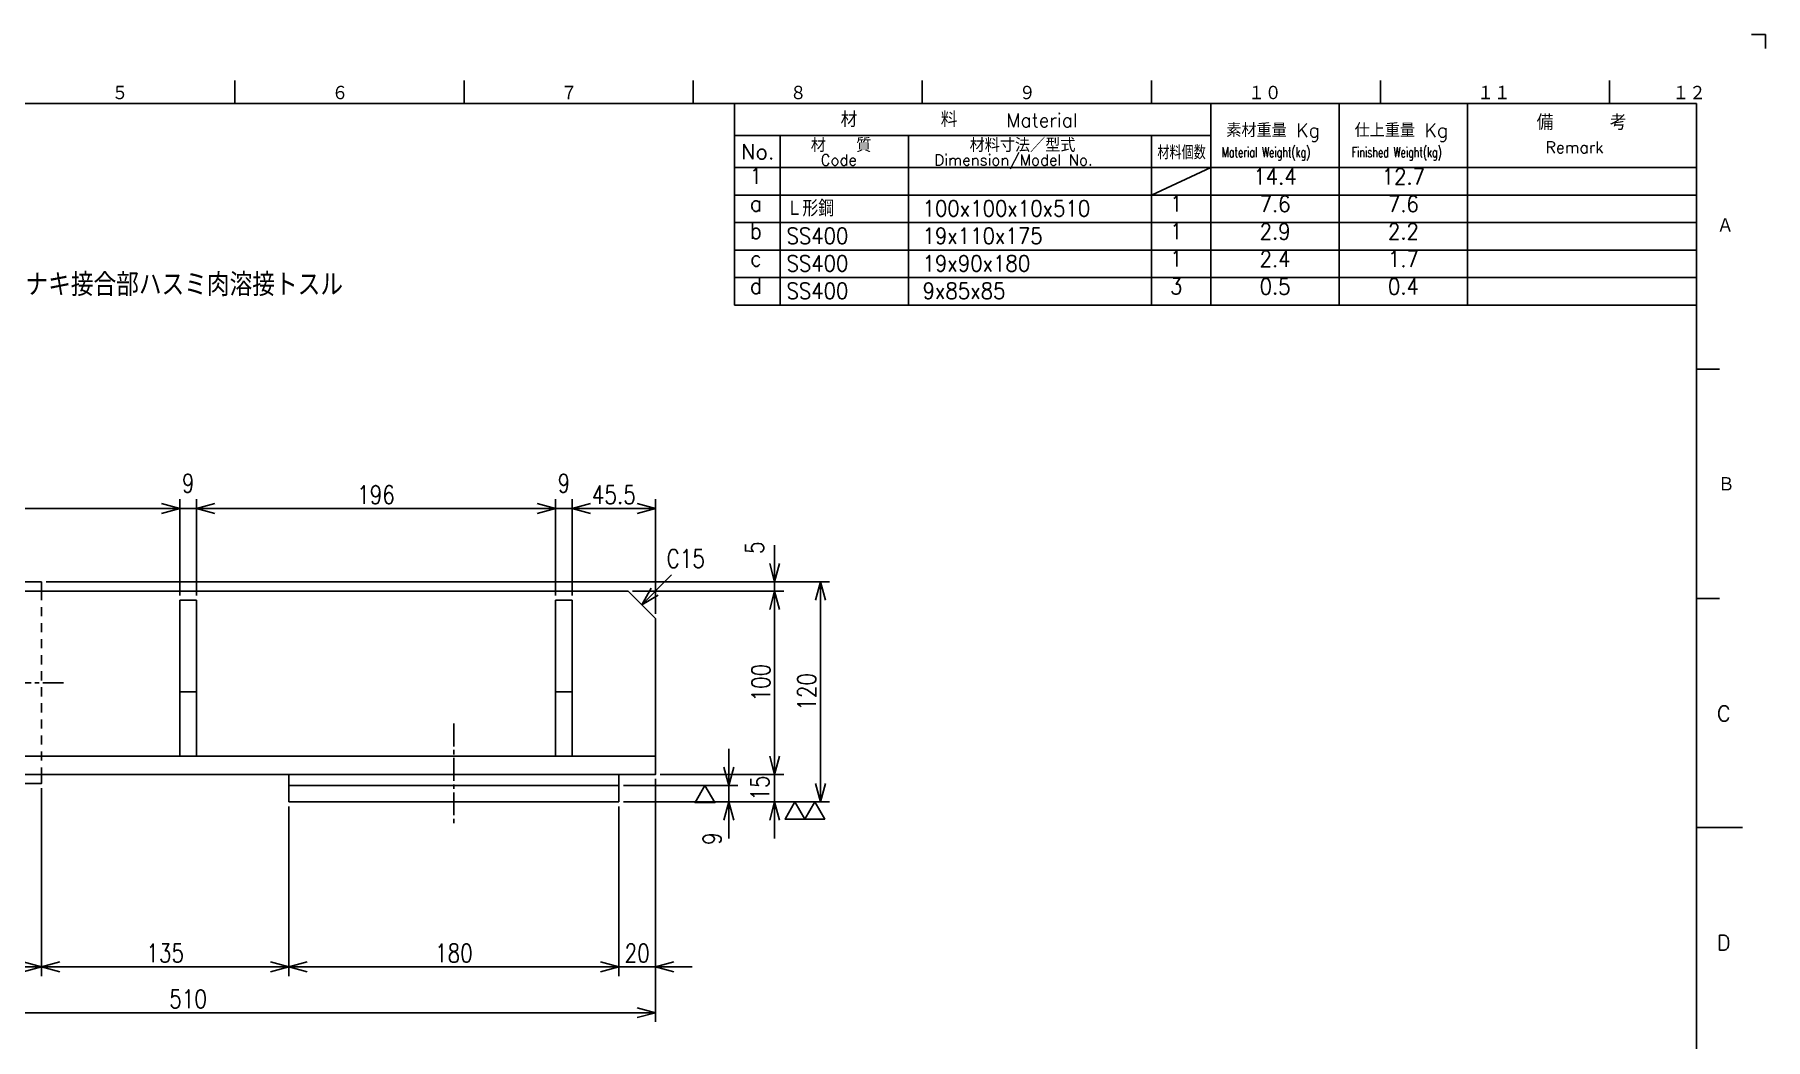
# Model space of a CAD drawing. Extents: x 0 to 1485, y 0 to 1050.
# Drawn here: x 541 to 1485, y 502 to 1050 of the extents above; entities that cross this region are included whole.
import ezdxf
from ezdxf.enums import TextEntityAlignment as Align

# ---------------------------------------------------------------- set-up
doc = ezdxf.new("R2010")
doc.units = 0
doc.header["$LTSCALE"] = 2.5
doc.linetypes.add('GEN7A', pattern=[7.5, 5, -0.75, 1, -0.75])
doc.linetypes.add('HIDDEN2', pattern=[3.5, 2, -1.5])
doc.layers.get('0').update_dxf_attribs({"linetype": 'CONTINUOUS'})
doc.layers.get('DEFPOINTS').update_dxf_attribs({"linetype": 'CONTINUOUS'})
for name, color, linetype in [('2', 5, 'CONTINUOUS'), ('5', 3, 'CONTINUOUS'), ('6', 52, 'CONTINUOUS'), ('7A', 4, 'GEN7A'), ('8', 1, 'CONTINUOUS'), ('9', 3, 'HIDDEN2'), ('RAHM2', 1, 'CONTINUOUS'), ('RAHM3', 52, 'CONTINUOUS')]:
    doc.layers.add(name, color=color, linetype=linetype)
doc.styles.add('DIMENSION', font='monotxt.shx', dxfattribs={"bigfont": 'bigfont.shx'})
doc.styles.get("Standard").update_dxf_attribs({"font": 'romans.shx', "width": 0.8, "bigfont": 'extfont.shx'})
doc.dimstyles.new('GEN-ISO', dxfattribs={"dimscale": 2.5, "dimtxt": 4, "dimasz": 3, "dimexe": 2, "dimexo": 1, "dimgap": 1, "dimtad": 3, "dimdec": 3, "dimrnd": 0.001, "dimdsep": 46, "dimtxsty": 'Standard', "dimblk": 'OPEN30', "dimcen": 0, "dimclrt": 52, "dimadec": 0, "dimazin": 0, "dimtp": 0.1, "dimtm": 0.1, "dimtfac": 0.6, "dimtdec": 3, "dimtmove": 2, "dimatfit": 3, "dimldrblk": 'OPEN30', "dimfxl": 0, "dimarcsym": 0})

# ---------------------------------------------------------------- blocks, each defined once
blk = doc.blocks.new('1A2ﾌﾞﾋﾝ')
at = {"layer": 'RAHM2', "color": 5, "linetype": 'Continuous'}
for p, q in [((591, 420), (594, 420)), ((594, 420), (594, 417)), ((260, 410), (260, 405)), ((310, 410), (310, 405)), ((360, 410), (360, 405)), ((410, 410), (410, 405)), ((460, 410), (460, 405)), ((510, 410), (510, 405)), ((560, 410), (560, 405)), ((579, 405), (25, 405)), ((579, 15), (579, 405)), ((584, 347), (579, 347)), ((584, 347), (579, 347)), ((584, 297), (579, 297)), ((584, 297), (579, 297)), ((589, 247), (579, 247)), ((589, 247), (579, 247))]:
    blk.add_line(p, q, dxfattribs=at)
at = {"layer": 'RAHM2', "color": 7, "linetype": 'Continuous'}
for p, q in [((369, 385), (369, 405)), ((473, 405), (473, 385)), ((501, 385), (501, 405)), ((529, 405), (529, 385)), ((369, 398), (473, 398)), ((379, 385), (379, 398)), ((407, 398), (407, 385)), ((460, 398), (460, 385)), ((369, 391), (579, 391)), ((473, 391), (460, 385)), ((369, 385), (579, 385))]:
    blk.add_line(p, q, dxfattribs=at)
at = {"layer": 'RAHM2', "color": 5, "linetype": 'Continuous'}
for s, height, p in [('５', 3.31, (233.1, 405.6)), ('６', 3.31, (281.11, 405.6)), ('７', 3.31, (331.11, 405.6)), ('８', 3.31, (381.11, 405.6)), ('９', 3.31, (431.11, 405.6)), ('１０', 3.311, (481.11, 405.6)), ('１１', 3.311, (531.11, 405.6)), ('１２', 3.311, (573.72, 405.6)), ('Ａ', 3.31, (583.43, 376.71)), ('Ｂ', 3.31, (583.65, 320.24)), ('C', 3.31, (583.43, 270.24)), ('D', 3.31, (583.43, 220.24))]:
    blk.add_text(s, height=height, dxfattribs=at).set_placement(p)
at = {"layer": 'RAHM2', "color": 7, "linetype": 'Continuous'}
for s, height, p in [('材\u3000\u3000\u3000\u3000\u3000料', 3.311, (392.18, 399.82)), ('Material', 3, (428.34, 399.82)), ('素材重量 Kg', 3, (476.35, 397.63)), ('仕上重量 Kg', 3, (504.35, 397.63)), ('備     考', 3.311, (544.08, 399.21)), ('材\u3000\u3000質', 3, (385.68, 394.39)), ('材料寸法／型式', 3, (420.33, 394.39)), ('Remark', 2.5, (546.03, 394.16)), ('No.', 3.311, (370.5, 392.82)), ('Code', 2.4, (387.82, 391.45)), ('Dimension/Model No.', 2.4, (412.65, 391.45))]:
    blk.add_text(s, height=height, dxfattribs=at).set_placement(p)
for s, height, width, p in [('材料個数', 3, 0.8, (461.32, 392.79)), ('Material Weight(kg)', 2.2, 0.68, (475.37, 393.25)), ('Finished Weight(kg)', 2.2, 0.68, (503.74, 393.25))]:
    blk.add_text(s, height=height, dxfattribs=dict(at, width=width)).set_placement(p)
at = {"layer": 'RAHM2', "color": 5, "linetype": 'Continuous', "width": 0.7}
for tag, p in [('HEADER3', (35, 392.01)), ('HEADER4', (54.75, 392)), ('HEADER15', (74.49, 392)), ('HEADER16', (94.43, 392))]:
    blk.add_attdef(tag, text='', height=6, dxfattribs=at).set_placement(p, align=Align.MIDDLE)
at = {"layer": 'RAHM2', "color": 7, "linetype": 'Continuous'}
blk.add_attdef('HEADER5', text='', height=2.5, dxfattribs=at).set_placement((63.69, 385.1), align=Align.BOTTOM_RIGHT)
for tag, height, width, p in [('HEADER25', 3.2, 0.63, (46.91, 45.38)), ('HEADER23', 3.33, 0.8, (71.4, 45.2)), ('HEADER24', 3.5, 0.8, (92.57, 45.22)), ('HEADER1', 5, 0.9, (528.12, 45.15)), ('HEADER7', 5, 0.8, (343.38, 40.8)), ('GEN-TITLE-SCA', 4, 0.85, (430.79, 40.85)), ('HEADER22', 3.2, 0.63, (46.91, 38.38)), ('HEADER20', 3.33, 0.8, (71.4, 38.2)), ('HEADER21', 3.5, 0.8, (92.57, 38.22)), ('HEADER2', 6, 0.9, (527.89, 36.68)), ('HEADER19', 3.2, 0.63, (46.91, 31.38)), ('HEADER17', 3.33, 0.8, (71.4, 31.2)), ('HEADER18', 3.5, 0.8, (92.57, 31.22)), ('HEADER11', 3.2, 0.63, (46.91, 24.38)), ('HEADER9', 3.33, 0.8, (71.4, 24.2)), ('HEADER10', 3.5, 0.8, (92.57, 24.22)), ('HEADER14', 3.31, 0.8, (295.54, 17.82))]:
    blk.add_attdef(tag, text='', height=height, dxfattribs=dict(at, width=width)).set_placement(p, align=Align.MIDDLE)
for tag, p in [('HEADER27', (401.45, 41.09)), ('HEADER26', (416.07, 41.09))]:
    blk.add_attdef(tag, text='', height=4, dxfattribs=at).set_placement(p, align=Align.MIDDLE)
at = {"layer": 'RAHM2', "color": 7, "linetype": 'Continuous', "width": 0.8}
blk.add_attdef('GEN-TITLE-DAT', text='', height=3.5, dxfattribs=at).set_placement((444.35, 39.1), align=Align.BOTTOM_LEFT)
at = {"layer": 'RAHM2', "color": 5, "linetype": 'Continuous'}
blk.add_attdef('HEADER6', text='', height=5.8, dxfattribs=at).set_placement((376.09, 17.1), align=Align.BOTTOM_RIGHT)
at = {"layer": 'RAHM2', "color": 5, "linetype": 'Continuous', "style": 'DIMENSION', "width": 1.2}
for tag, p in [('HEADER13', (382.56, 16.75)), ('HEADER12', (416.26, 16.72)), ('GEN-TITLE-DWG', (485.79, 16.74))]:
    blk.add_attdef(tag, text='', height=7.02, dxfattribs=at).set_placement(p, align=Align.BOTTOM_LEFT)
at = {"layer": 'RAHM2', "color": 5, "linetype": 'Continuous', "style": 'DIMENSION'}
blk.add_attdef('HEADER8', text='', height=7.02, dxfattribs=at).set_placement((577.6, 16.71), align=Align.BOTTOM_RIGHT)
blk = doc.blocks.new('STDBUHIN')
at = {"color": 7}
for p, q in [((0, 0), (0, -6)), ((10, 0), (10, -6)), ((38, 0), (38, -6)), ((91, 0), (91, -6)), ((104, 0), (104, -6)), ((132, 0), (132, -6)), ((160, 0), (160, -6)), ((0, -6), (210, -6))]:
    blk.add_line(p, q, dxfattribs=at)
at = {"layer": 'RAHM3', "color": 7, "width": 0.9}
for tag, p in [('1GENST', (4.710911, -4.609434)), ('4GENST', (96.434633, -4.658422)), ('5GENST', (118, -4.729)), ('6GENST', (146, -4.729))]:
    blk.add_attdef(tag, text='', height=3.5, dxfattribs=at).set_placement(p, align=Align.BOTTOM_CENTER)
at = {"layer": 'RAHM3', "color": 7}
for tag, p, width in [('2GENST', (11.373533, -4.658422), 0.8), ('3GENST', (41.070972, -4.658422), 0.8), ('7GENST', (162.759538, -4.671383), 0.9)]:
    blk.add_attdef(tag, p, '', height=3.5, dxfattribs=dict(at, width=width))
blk = doc.blocks.new('_Open30')
at = {"color": 0, "linetype": 'ByBlock', "lineweight": -2}
for p, q in [((-1, 0.268), (0, 0)), ((0, 0), (-1, -0.268)), ((0, 0), (-1, 0))]:
    blk.add_line(p, q, dxfattribs=at)
blk = doc.blocks.new('*D12')
at = {"layer": '5', "color": 0, "lineweight": -2}
for p, q in [((879.46, 644.06), (879.46, 511.56)), ((369.46, 639.06), (369.46, 511.56)), ((869.46, 516.56), (379.46, 516.56))]:
    blk.add_line(p, q, dxfattribs=at)
at = {"layer": 'DEFPOINTS', "color": 0}
for p in [(879.46, 646.56), (369.46, 641.56), (369.46, 516.56)]:
    blk.add_point(p, dxfattribs=at)
at = {"layer": '5', "color": 0, "lineweight": -2, "xscale": 10, "yscale": 10, "zscale": 10, "rotation": 180}
blk.add_blockref('_Open30', (369.46, 516.56), dxfattribs=at)
at = {"layer": '5', "color": 0, "lineweight": -2, "xscale": 10, "yscale": 10, "zscale": 10}
blk.add_blockref('_Open30', (879.46, 516.56), dxfattribs=at)
at = {"layer": '5', "color": 52, "insert": (624.46, 524.06), "char_height": 10, "attachment_point": 5}
blk.add_mtext('510', dxfattribs=at)
blk = doc.blocks.new('*D13')
at = {"layer": '5', "color": 0, "lineweight": -2}
for p, q in [((879.46, 644.06), (879.46, 536.56)), ((859.46, 629.06), (859.46, 536.56)), ((849.46, 541.56), (839.46, 541.56)), ((879.46, 541.56), (859.46, 541.56)), ((889.46, 541.56), (899.46, 541.56))]:
    blk.add_line(p, q, dxfattribs=at)
at = {"layer": 'DEFPOINTS', "color": 0}
for p in [(879.46, 646.56), (859.46, 631.56), (859.46, 541.56)]:
    blk.add_point(p, dxfattribs=at)
at = {"layer": '5', "color": 0, "lineweight": -2, "xscale": 10, "yscale": 10, "zscale": 10}
blk.add_blockref('_Open30', (859.46, 541.56), dxfattribs=at)
at = {"layer": '5', "color": 0, "lineweight": -2, "xscale": 10, "yscale": 10, "zscale": 10, "rotation": 180}
blk.add_blockref('_Open30', (879.46, 541.56), dxfattribs=at)
at = {"layer": '5', "color": 52, "insert": (869.46, 549.06), "char_height": 10, "attachment_point": 5}
blk.add_mtext('20', dxfattribs=at)
blk = doc.blocks.new('*D14')
at = {"layer": '5', "color": 0, "lineweight": -2}
for p, q in [((679.46, 629.06), (679.46, 536.56)), ((849.46, 541.56), (689.46, 541.56))]:
    blk.add_line(p, q, dxfattribs=at)
at = {"layer": 'DEFPOINTS', "color": 0}
for p in [(679.46, 631.56), (859.46, 631.56), (679.46, 541.56)]:
    blk.add_point(p, dxfattribs=at)
at = {"layer": '5', "color": 0, "lineweight": -2, "xscale": 10, "yscale": 10, "zscale": 10, "rotation": 180}
blk.add_blockref('_Open30', (679.46, 541.56), dxfattribs=at)
at = {"layer": '5', "color": 0, "lineweight": -2, "xscale": 10, "yscale": 10, "zscale": 10}
blk.add_blockref('_Open30', (859.46, 541.56), dxfattribs=at)
at = {"layer": '5', "color": 52, "insert": (769.46, 549.06), "char_height": 10, "attachment_point": 5}
blk.add_mtext('180', dxfattribs=at)
blk = doc.blocks.new('*D15')
at = {"layer": '5', "color": 0, "lineweight": -2}
for p, q in [((544.46, 639.06), (544.46, 536.56)), ((669.46, 541.56), (554.46, 541.56))]:
    blk.add_line(p, q, dxfattribs=at)
at = {"layer": 'DEFPOINTS', "color": 0}
for p in [(544.46, 641.56), (679.46, 631.56), (544.46, 541.56)]:
    blk.add_point(p, dxfattribs=at)
at = {"layer": '5', "color": 0, "lineweight": -2, "xscale": 10, "yscale": 10, "zscale": 10, "rotation": 180}
blk.add_blockref('_Open30', (544.46, 541.56), dxfattribs=at)
at = {"layer": '5', "color": 0, "lineweight": -2, "xscale": 10, "yscale": 10, "zscale": 10}
blk.add_blockref('_Open30', (679.46, 541.56), dxfattribs=at)
at = {"layer": '5', "color": 52, "insert": (611.96, 549.06), "char_height": 10, "attachment_point": 5}
blk.add_mtext('135', dxfattribs=at)
blk = doc.blocks.new('*D16')
at = {"layer": '5', "color": 0, "lineweight": -2}
for p, q in [((369.46, 639.06), (369.46, 536.56)), ((534.46, 541.56), (379.46, 541.56))]:
    blk.add_line(p, q, dxfattribs=at)
at = {"layer": 'DEFPOINTS', "color": 0}
for p in [(369.46, 641.56), (544.46, 641.56), (369.46, 541.56)]:
    blk.add_point(p, dxfattribs=at)
at = {"layer": '5', "color": 0, "lineweight": -2, "xscale": 10, "yscale": 10, "zscale": 10, "rotation": 180}
blk.add_blockref('_Open30', (369.46, 541.56), dxfattribs=at)
at = {"layer": '5', "color": 0, "lineweight": -2, "xscale": 10, "yscale": 10, "zscale": 10}
blk.add_blockref('_Open30', (544.46, 541.56), dxfattribs=at)
at = {"layer": '5', "color": 52, "insert": (456.96, 549.06), "char_height": 10, "attachment_point": 5}
blk.add_mtext('175', dxfattribs=at)
blk = doc.blocks.new('*D19')
at = {"layer": '5', "color": 0, "lineweight": -2}
for p, q in [((866.96, 746.56), (949.46, 746.56)), ((944.46, 736.56), (944.46, 656.56)), ((881.96, 646.56), (949.46, 646.56))]:
    blk.add_line(p, q, dxfattribs=at)
at = {"layer": 'DEFPOINTS', "color": 0}
for p in [(864.46, 746.56), (879.46, 646.56), (944.46, 646.56)]:
    blk.add_point(p, dxfattribs=at)
at = {"layer": '5', "color": 0, "lineweight": -2, "xscale": 10, "yscale": 10, "zscale": 10}
for p, rotation in [((944.46, 746.56), 90), ((944.46, 646.56), 270)]:
    blk.add_blockref('_Open30', p, dxfattribs=dict(at, rotation=rotation))
at = {"layer": '5', "color": 52, "insert": (936.96, 696.56), "char_height": 10, "attachment_point": 5, "rotation": 90}
blk.add_mtext('100', dxfattribs=at)
blk = doc.blocks.new('*D20')
at = {"layer": '5', "color": 0, "lineweight": -2}
for p, q in [((944.46, 656.56), (944.46, 666.56)), ((881.96, 646.56), (949.46, 646.56)), ((944.46, 631.56), (944.46, 646.56)), ((861.96, 631.56), (949.46, 631.56)), ((944.46, 621.56), (944.46, 611.56))]:
    blk.add_line(p, q, dxfattribs=at)
at = {"layer": 'DEFPOINTS', "color": 0}
for p in [(879.46, 646.56), (944.46, 646.56), (859.46, 631.56)]:
    blk.add_point(p, dxfattribs=at)
at = {"layer": '5', "color": 0, "lineweight": -2, "xscale": 10, "yscale": 10, "zscale": 10}
for p, rotation in [((944.46, 646.56), 270), ((944.46, 631.56), 90)]:
    blk.add_blockref('_Open30', p, dxfattribs=dict(at, rotation=rotation))
at = {"layer": '5', "color": 52, "insert": (936.43, 639.06), "char_height": 10, "attachment_point": 5, "rotation": 90}
blk.add_mtext('15', dxfattribs=at)
blk = doc.blocks.new('*D33')
at = {"layer": '5', "color": 0, "lineweight": -2}
for p, q in [((944.46, 761.56), (944.46, 771.56)), ((546.96, 751.56), (949.46, 751.56)), ((866.96, 746.56), (949.46, 746.56)), ((944.46, 751.56), (944.46, 746.56)), ((944.46, 736.56), (944.46, 726.56))]:
    blk.add_line(p, q, dxfattribs=at)
at = {"layer": 'DEFPOINTS', "color": 0}
for p in [(544.46, 751.56), (864.46, 746.56), (944.46, 746.56)]:
    blk.add_point(p, dxfattribs=at)
at = {"layer": '5', "color": 0, "lineweight": -2, "xscale": 10, "yscale": 10, "zscale": 10}
for p, rotation in [((944.46, 751.56), 270), ((944.46, 746.56), 90)]:
    blk.add_blockref('_Open30', p, dxfattribs=dict(at, rotation=rotation))
at = {"layer": '5', "color": 52, "insert": (933.56, 770.16), "char_height": 10, "attachment_point": 5, "rotation": 90}
blk.add_mtext('5', dxfattribs=at)
blk = doc.blocks.new('*D34')
at = {"layer": '5', "color": 0, "lineweight": -2}
for p, q in [((833.96, 744.06), (833.96, 796.56)), ((879.46, 734.06), (879.46, 796.56)), ((869.46, 791.56), (843.96, 791.56))]:
    blk.add_line(p, q, dxfattribs=at)
at = {"layer": 'DEFPOINTS', "color": 0}
for p in [(833.96, 791.56), (833.96, 741.56), (879.46, 731.56)]:
    blk.add_point(p, dxfattribs=at)
at = {"layer": '5', "color": 0, "lineweight": -2, "xscale": 10, "yscale": 10, "zscale": 10, "rotation": 180}
blk.add_blockref('_Open30', (833.96, 791.56), dxfattribs=at)
at = {"layer": '5', "color": 0, "lineweight": -2, "xscale": 10, "yscale": 10, "zscale": 10}
blk.add_blockref('_Open30', (879.46, 791.56), dxfattribs=at)
at = {"layer": '5', "color": 52, "insert": (856.71, 799.06), "char_height": 10, "attachment_point": 5}
blk.add_mtext('45.5', dxfattribs=at)
blk = doc.blocks.new('*D35')
at = {"layer": '5', "color": 0, "lineweight": -2}
for p, q in [((824.96, 744.06), (824.96, 796.56)), ((814.96, 791.56), (804.96, 791.56)), ((833.96, 791.56), (824.96, 791.56)), ((843.96, 791.56), (853.96, 791.56))]:
    blk.add_line(p, q, dxfattribs=at)
at = {"layer": 'DEFPOINTS', "color": 0}
for p in [(824.96, 791.56), (824.96, 741.56), (833.96, 741.56)]:
    blk.add_point(p, dxfattribs=at)
at = {"layer": '5', "color": 0, "lineweight": -2, "xscale": 10, "yscale": 10, "zscale": 10}
blk.add_blockref('_Open30', (824.96, 791.56), dxfattribs=at)
at = {"layer": '5', "color": 0, "lineweight": -2, "xscale": 10, "yscale": 10, "zscale": 10, "rotation": 180}
blk.add_blockref('_Open30', (833.96, 791.56), dxfattribs=at)
at = {"layer": '5', "color": 52, "insert": (829.46, 805.31), "char_height": 10, "attachment_point": 5}
blk.add_mtext('9', dxfattribs=at)
blk = doc.blocks.new('*D36')
at = {"layer": '5', "color": 0, "lineweight": -2}
for p, q in [((628.96, 744.06), (628.96, 796.56)), ((814.96, 791.56), (638.96, 791.56))]:
    blk.add_line(p, q, dxfattribs=at)
at = {"layer": 'DEFPOINTS', "color": 0}
for p in [(628.96, 791.56), (628.96, 741.56), (824.96, 741.56)]:
    blk.add_point(p, dxfattribs=at)
at = {"layer": '5', "color": 0, "lineweight": -2, "xscale": 10, "yscale": 10, "zscale": 10, "rotation": 180}
blk.add_blockref('_Open30', (628.96, 791.56), dxfattribs=at)
at = {"layer": '5', "color": 0, "lineweight": -2, "xscale": 10, "yscale": 10, "zscale": 10}
blk.add_blockref('_Open30', (824.96, 791.56), dxfattribs=at)
at = {"layer": '5', "color": 52, "insert": (726.96, 799.06), "char_height": 10, "attachment_point": 5}
blk.add_mtext('196', dxfattribs=at)
blk = doc.blocks.new('*D37')
at = {"layer": '5', "color": 0, "lineweight": -2}
for p, q in [((619.96, 744.06), (619.96, 796.56)), ((609.96, 791.56), (599.96, 791.56)), ((628.96, 791.56), (619.96, 791.56)), ((638.96, 791.56), (648.96, 791.56))]:
    blk.add_line(p, q, dxfattribs=at)
at = {"layer": 'DEFPOINTS', "color": 0}
for p in [(619.96, 791.56), (619.96, 741.56), (628.96, 741.56)]:
    blk.add_point(p, dxfattribs=at)
at = {"layer": '5', "color": 0, "lineweight": -2, "xscale": 10, "yscale": 10, "zscale": 10}
blk.add_blockref('_Open30', (619.96, 791.56), dxfattribs=at)
at = {"layer": '5', "color": 0, "lineweight": -2, "xscale": 10, "yscale": 10, "zscale": 10, "rotation": 180}
blk.add_blockref('_Open30', (628.96, 791.56), dxfattribs=at)
at = {"layer": '5', "color": 52, "insert": (624.46, 805.31), "char_height": 10, "attachment_point": 5}
blk.add_mtext('9', dxfattribs=at)
blk = doc.blocks.new('*D38')
at = {"layer": '5', "color": 0, "lineweight": -2}
for p, q in [((423.96, 744.06), (423.96, 796.56)), ((609.96, 791.56), (433.96, 791.56))]:
    blk.add_line(p, q, dxfattribs=at)
at = {"layer": 'DEFPOINTS', "color": 0}
for p in [(423.96, 791.56), (423.96, 741.56), (619.96, 741.56)]:
    blk.add_point(p, dxfattribs=at)
at = {"layer": '5', "color": 0, "lineweight": -2, "xscale": 10, "yscale": 10, "zscale": 10, "rotation": 180}
blk.add_blockref('_Open30', (423.96, 791.56), dxfattribs=at)
at = {"layer": '5', "color": 0, "lineweight": -2, "xscale": 10, "yscale": 10, "zscale": 10}
blk.add_blockref('_Open30', (619.96, 791.56), dxfattribs=at)
at = {"layer": '5', "color": 52, "insert": (521.96, 799.06), "char_height": 10, "attachment_point": 5}
blk.add_mtext('196', dxfattribs=at)
blk = doc.blocks.new('*D42')
at = {"layer": '5', "color": 0, "lineweight": -2}
for p, q in [((919.46, 650.56), (919.46, 660.56)), ((861.96, 640.56), (924.46, 640.56)), ((919.46, 640.56), (919.46, 631.56)), ((861.96, 631.56), (924.46, 631.56)), ((919.46, 621.56), (919.46, 611.56))]:
    blk.add_line(p, q, dxfattribs=at)
at = {"layer": 'DEFPOINTS', "color": 0}
for p in [(859.46, 640.56), (859.46, 631.56), (919.46, 631.56)]:
    blk.add_point(p, dxfattribs=at)
at = {"layer": '5', "color": 0, "lineweight": -2, "xscale": 10, "yscale": 10, "zscale": 10}
for p, rotation in [((919.46, 640.56), 270), ((919.46, 631.56), 90)]:
    blk.add_blockref('_Open30', p, dxfattribs=dict(at, rotation=rotation))
at = {"layer": '5', "color": 52, "insert": (910.37, 611.51), "char_height": 10, "attachment_point": 5, "rotation": 90}
blk.add_mtext('9', dxfattribs=at)
blk = doc.blocks.new('*D43')
at = {"layer": '5', "color": 0, "lineweight": -2}
for p, q in [((546.96, 751.56), (974.46, 751.56)), ((969.46, 741.56), (969.46, 641.56)), ((861.96, 631.56), (974.46, 631.56))]:
    blk.add_line(p, q, dxfattribs=at)
at = {"layer": 'DEFPOINTS', "color": 0}
for p in [(544.46, 751.56), (859.46, 631.56), (969.46, 631.56)]:
    blk.add_point(p, dxfattribs=at)
at = {"layer": '5', "color": 0, "lineweight": -2, "xscale": 10, "yscale": 10, "zscale": 10}
for p, rotation in [((969.46, 751.56), 90), ((969.46, 631.56), 270)]:
    blk.add_blockref('_Open30', p, dxfattribs=dict(at, rotation=rotation))
at = {"layer": '5', "color": 52, "insert": (961.96, 691.56), "char_height": 10, "attachment_point": 5, "rotation": 90}
blk.add_mtext('120', dxfattribs=at)

msp = doc.modelspace()

# ---------------------------------------------------------------- linework, layer by layer
at = {"layer": '2'}
for p, q in [((619.9619, 691.5573), (628.9619, 691.5573)), ((824.9619, 691.5573), (833.9619, 691.5573)), ((369.4619, 656.5573), (879.4619, 656.5573)), ((679.4619, 646.5573), (679.4619, 631.5573)), ((859.4619, 631.5573), (859.4619, 646.5573)), ((679.4619, 640.5573), (859.4619, 640.5573)), ((679.4619, 631.5573), (859.4619, 631.5573))]:
    msp.add_line(p, q, dxfattribs=at)
msp.add_lwpolyline([(544.4619, 746.5573), (544.4619, 751.5573), (369.4619, 751.5573), (369.4619, 641.5573), (544.4619, 641.5573), (544.4619, 646.5573)], dxfattribs=at)
for points in [[(369.4619, 646.5573), (879.4619, 646.5573), (879.4619, 731.5573), (864.4619, 746.5573), (369.4619, 746.5573)], [(619.9619, 656.5573), (628.9619, 656.5573), (628.9619, 741.5573), (619.9619, 741.5573)], [(824.9619, 656.5573), (833.9619, 656.5573), (833.9619, 741.5573), (824.9619, 741.5573)]]:
    msp.add_lwpolyline(points, close=True, dxfattribs=at)
at = {"layer": '7A'}
for p, q in [((357.626, 696.5573), (556.3897, 696.5573)), ((769.4619, 674.2421), (769.4619, 620.0244))]:
    msp.add_line(p, q, dxfattribs=at)
at = {"layer": '8'}
for points in [[(906.4657, 640.5573), (911.8782, 631.1823), (901.0532, 631.1823), (906.4657, 640.5573)], [(955.5689, 631.5573), (960.9814, 622.1823), (950.1564, 622.1823), (955.5689, 631.5573)], [(966.3939, 631.5573), (971.8064, 622.1823), (960.9814, 622.1823), (966.3939, 631.5573)]]:
    msp.add_lwpolyline(points, close=True, dxfattribs=at)
at = {"layer": '9'}
msp.add_line((544.4619, 746.5573), (544.4619, 646.5573), dxfattribs=at)

# ---------------------------------------------------------------- block references
at = {"layer": '2', "xscale": 2.5, "yscale": 2.5, "zscale": 2.5}
msp.add_blockref('1A2ﾌﾞﾋﾝ', (0, 0), dxfattribs=at)
at = {"layer": 'RAHM2', "xscale": 2.5, "yscale": 2.5, "zscale": 2.5}
msp.add_blockref('STDBUHIN', (922.5001, 977.5), dxfattribs=at).add_auto_attribs({'1GENST': '1', '5GENST': '14.4', '6GENST': '12.7'})
at = {"layer": 'RAHM2'}
ref = msp.add_blockref('STDBUHIN', (922.5001, 962.5), dxfattribs=dict(at, xscale=2.5, yscale=2.5, zscale=2.5))
ref.add_attrib('1GENST', 'a', dxfattribs={"layer": 'RAHM3', "color": 7, "height": 8.75, "width": 0.9}).set_placement((934.2774, 950.9764), align=Align.BOTTOM_CENTER)
ref.add_attrib('2GENST', 'Ｌ形鋼', (950.9339, 950.8539), dxfattribs={"layer": 'RAHM3', "color": 7, "height": 8.75, "width": 0.9})
ref.add_attrib('3GENST', '100x100x10x510', (1025.1775, 950.8539), dxfattribs={"layer": 'RAHM3', "color": 7, "height": 8.75, "width": 0.9})
ref.add_attrib('4GENST', '1', dxfattribs={"layer": 'RAHM3', "color": 7, "height": 8.75, "width": 0.9}).set_placement((1163.5867, 950.8539), align=Align.BOTTOM_CENTER)
ref.add_attrib('5GENST', '7.6', dxfattribs={"layer": 'RAHM3', "color": 7, "height": 8.75, "width": 0.9}).set_placement((1217.5001, 950.6775), align=Align.BOTTOM_CENTER)
ref.add_attrib('6GENST', '7.6', dxfattribs={"layer": 'RAHM3', "color": 7, "height": 8.75, "width": 0.9}).set_placement((1287.5001, 950.6775), align=Align.BOTTOM_CENTER)
ref = msp.add_blockref('STDBUHIN', (922.5001, 947.5), dxfattribs=dict(at, xscale=2.5, yscale=2.5, zscale=2.5))
ref.add_attrib('1GENST', 'b', dxfattribs={"layer": 'RAHM3', "color": 7, "height": 8.75, "width": 0.9}).set_placement((934.2774, 935.9764), align=Align.BOTTOM_CENTER)
ref.add_attrib('2GENST', 'SS400', (950.9339, 935.8539), dxfattribs={"layer": 'RAHM3', "color": 7, "height": 8.75, "width": 0.9})
ref.add_attrib('3GENST', '19x110x175', (1025.1775, 935.8539), dxfattribs={"layer": 'RAHM3', "color": 7, "height": 8.75, "width": 0.9})
ref.add_attrib('4GENST', '1', dxfattribs={"layer": 'RAHM3', "color": 7, "height": 8.75, "width": 0.9}).set_placement((1163.5867, 935.8539), align=Align.BOTTOM_CENTER)
ref.add_attrib('5GENST', '2.9', dxfattribs={"layer": 'RAHM3', "color": 7, "height": 8.75, "width": 0.9}).set_placement((1217.5001, 935.6775), align=Align.BOTTOM_CENTER)
ref.add_attrib('6GENST', '2.2', dxfattribs={"layer": 'RAHM3', "color": 7, "height": 8.75, "width": 0.9}).set_placement((1287.5001, 935.6775), align=Align.BOTTOM_CENTER)
ref = msp.add_blockref('STDBUHIN', (922.5001, 932.5), dxfattribs=dict(at, xscale=2.5, yscale=2.5, zscale=2.5))
ref.add_attrib('1GENST', 'c', dxfattribs={"layer": 'RAHM3', "color": 7, "height": 8.75, "width": 0.9}).set_placement((934.2774, 920.9764), align=Align.BOTTOM_CENTER)
ref.add_attrib('2GENST', 'SS400', (950.9339, 920.8539), dxfattribs={"layer": 'RAHM3', "color": 7, "height": 8.75, "width": 0.9})
ref.add_attrib('3GENST', '19x90x180', (1025.1775, 920.8539), dxfattribs={"layer": 'RAHM3', "color": 7, "height": 8.75, "width": 0.9})
ref.add_attrib('4GENST', '1', dxfattribs={"layer": 'RAHM3', "color": 7, "height": 8.75, "width": 0.9}).set_placement((1163.5867, 920.8539), align=Align.BOTTOM_CENTER)
ref.add_attrib('5GENST', '2.4', dxfattribs={"layer": 'RAHM3', "color": 7, "height": 8.75, "width": 0.9}).set_placement((1217.5001, 920.6775), align=Align.BOTTOM_CENTER)
ref.add_attrib('6GENST', '1.7', dxfattribs={"layer": 'RAHM3', "color": 7, "height": 8.75, "width": 0.9}).set_placement((1287.5001, 920.6775), align=Align.BOTTOM_CENTER)
ref = msp.add_blockref('STDBUHIN', (922.5001, 917.5), dxfattribs=dict(at, xscale=2.5, yscale=2.5, zscale=2.5))
ref.add_attrib('1GENST', 'd', dxfattribs={"layer": 'RAHM3', "color": 7, "height": 8.75, "width": 0.9}).set_placement((934.2774, 905.9764), align=Align.BOTTOM_CENTER)
ref.add_attrib('2GENST', 'SS400', (950.9339, 905.8539), dxfattribs={"layer": 'RAHM3', "color": 7, "height": 8.75, "width": 0.9})
ref.add_attrib('3GENST', '9x85x85', (1025.1775, 905.8539), dxfattribs={"layer": 'RAHM3', "color": 7, "height": 8.75, "width": 0.9})
ref.add_attrib('4GENST', '3', dxfattribs={"layer": 'RAHM3', "color": 7, "height": 8.75, "width": 0.9}).set_placement((1163.5867, 905.8539), align=Align.BOTTOM_CENTER)
ref.add_attrib('5GENST', '0.5', dxfattribs={"layer": 'RAHM3', "color": 7, "height": 8.75, "width": 0.9}).set_placement((1217.5001, 905.6775), align=Align.BOTTOM_CENTER)
ref.add_attrib('6GENST', '0.4', dxfattribs={"layer": 'RAHM3', "color": 7, "height": 8.75, "width": 0.9}).set_placement((1287.5001, 905.6775), align=Align.BOTTOM_CENTER)

# ---------------------------------------------------------------- texts
at = {"layer": '6'}
for s, height, width, p in [('記入ナキ接合部ハスミ肉溶接トスル', 12.5, 0.9, (510.9768, 907.3832)), ('C15', 10, 0.8, (885.505, 759.241))]:
    msp.add_text(s, height=height, dxfattribs=dict(at, width=width)).set_placement(p)

# ---------------------------------------------------------------- dimensions: what is measured, and where the dimension line sits
at = {"layer": '5'}
for base, p1, p2, override, picture, middle in [((423.9619, 791.5573), (619.9619, 741.5573), (423.9619, 741.5573), {"dimasz": 4, "dimse1": 1}, '*D38', (521.9619, 799.0573)), ((619.9619, 791.5573), (628.9619, 741.5573), (619.9619, 741.5573), {"dimasz": 4, "dimse1": 1}, '*D37', (624.4619, 805.3073)), ((628.9619, 791.5573), (824.9619, 741.5573), (628.9619, 741.5573), {"dimasz": 4, "dimse1": 1}, '*D36', (726.9619, 799.0573)), ((824.9619, 791.5573), (833.9619, 741.5573), (824.9619, 741.5573), {"dimasz": 4, "dimse1": 1}, '*D35', (829.4619, 805.3073)), ((833.9619, 791.5573), (879.4619, 731.5573), (833.9619, 741.5573), {"dimasz": 4}, '*D34', (856.7119, 799.0573)), ((369.4619, 516.5573), (879.4619, 646.5573), (369.4619, 641.5573), {"dimasz": 4}, '*D12', (624.4619, 524.0573)), ((859.4619, 541.5573), (879.4619, 646.5573), (859.4619, 631.5573), {"dimasz": 4}, '*D13', (869.4619, 549.0573)), ((369.4619, 541.5573), (544.4619, 641.5573), (369.4619, 641.5573), {"dimasz": 4, "dimse1": 1}, '*D16', (456.9619, 549.0573)), ((544.4619, 541.5573), (679.4619, 631.5573), (544.4619, 641.5573), {"dimasz": 4, "dimse1": 1}, '*D15', (611.9619, 549.0573)), ((679.4619, 541.5573), (859.4619, 631.5573), (679.4619, 631.5573), {"dimasz": 4, "dimse1": 1}, '*D14', (769.4619, 549.0573))]:
    dim = msp.add_linear_dim(base=base, p1=p1, p2=p2, dimstyle='GEN-ISO', override=override, dxfattribs=at)
    dim.commit()
    dim.dimension.update_dxf_attribs({"geometry": picture, "text_midpoint": middle})
for base, p1, p2, picture, middle in [((944.4619, 746.5573), (544.4619, 751.5573), (864.4619, 746.5573), '*D33', (933.5628, 770.1564)), ((944.4619, 646.5573), (859.4619, 631.5573), (879.4619, 646.5573), '*D20', (936.4298, 639.0573)), ((919.4619, 631.5573), (859.4619, 640.5573), (859.4619, 631.5573), '*D42', (910.3672, 611.5062))]:
    dim = msp.add_linear_dim(base=base, p1=p1, p2=p2, angle=90, dimstyle='GEN-ISO', override={"dimasz": 4}, dxfattribs=at)
    dim.commit()
    dim.dimension.update_dxf_attribs({"geometry": picture, "text_midpoint": middle, "dimtype": 160})
for base, p1, p2, picture, middle in [((969.4619, 631.5573), (544.4619, 751.5573), (859.4619, 631.5573), '*D43', (961.9619, 691.5573)), ((944.4619, 646.5573), (864.4619, 746.5573), (879.4619, 646.5573), '*D19', (936.9619, 696.5573))]:
    dim = msp.add_linear_dim(base=base, p1=p1, p2=p2, angle=90, dimstyle='GEN-ISO', override={"dimasz": 4}, dxfattribs=at)
    dim.commit()
    dim.dimension.update_dxf_attribs({"geometry": picture, "text_midpoint": middle})

# ---------------------------------------------------------------- leaders
msp.add_leader([(871.9619, 739.0573), (888.2067, 755.3022)], dimstyle='GEN-ISO', override={"dimasz": 4, "dimtol": 1, "dimtp": 0.033, "dimtm": 0}, dxfattribs=at)

doc.saveas('drawing.dxf')
